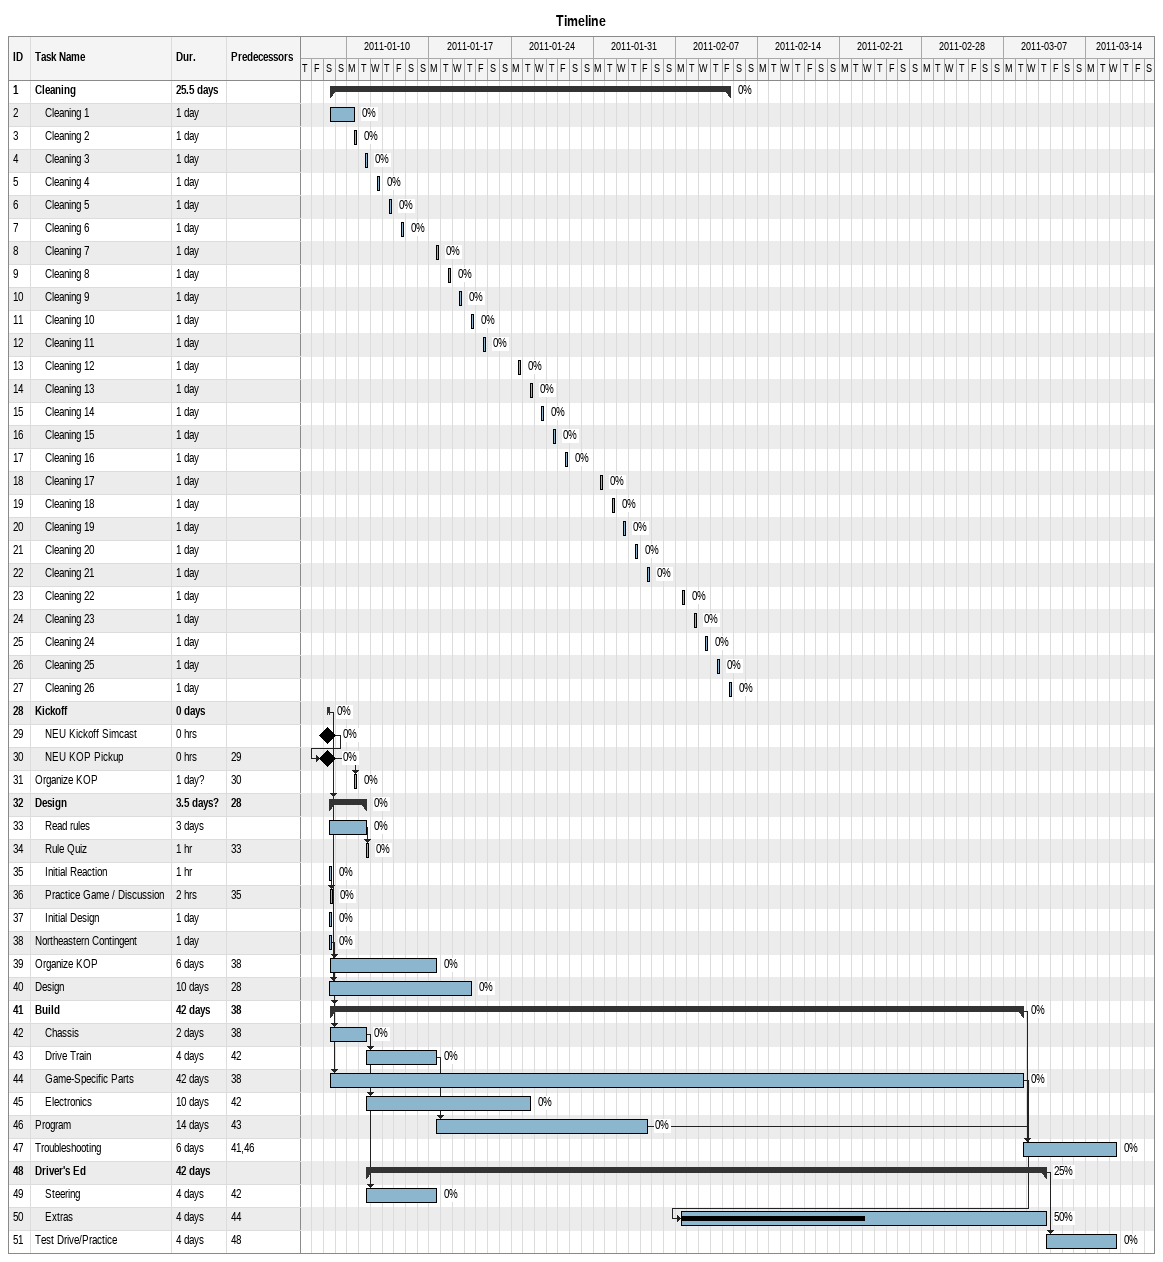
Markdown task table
Timeline

| ID | Level | Task | Duration | Start | Finish | Predecessors | % complete |
|---|---|---|---|---|---|---|---|
| 1 | 1 | **Cleaning** | 25.5d | 2011-01-08 | 2011-02-11 |  | 0 |
| 2 | 2 | Cleaning 1 | 1d | 2011-01-08 | 2011-01-10 |  | 0 |
| 3 | 2 | Cleaning 2 | 1d | 2011-01-10 | 2011-01-10 |  | 0 |
| 4 | 2 | Cleaning 3 | 1d | 2011-01-11 | 2011-01-11 |  | 0 |
| 5 | 2 | Cleaning 4 | 1d | 2011-01-12 | 2011-01-12 |  | 0 |
| 6 | 2 | Cleaning 5 | 1d | 2011-01-13 | 2011-01-13 |  | 0 |
| 7 | 2 | Cleaning 6 | 1d | 2011-01-14 | 2011-01-14 |  | 0 |
| 8 | 2 | Cleaning 7 | 1d | 2011-01-17 | 2011-01-17 |  | 0 |
| 9 | 2 | Cleaning 8 | 1d | 2011-01-18 | 2011-01-18 |  | 0 |
| 10 | 2 | Cleaning 9 | 1d | 2011-01-19 | 2011-01-19 |  | 0 |
| 11 | 2 | Cleaning 10 | 1d | 2011-01-20 | 2011-01-20 |  | 0 |
| 12 | 2 | Cleaning 11 | 1d | 2011-01-21 | 2011-01-21 |  | 0 |
| 13 | 2 | Cleaning 12 | 1d | 2011-01-24 | 2011-01-24 |  | 0 |
| 14 | 2 | Cleaning 13 | 1d | 2011-01-25 | 2011-01-25 |  | 0 |
| 15 | 2 | Cleaning 14 | 1d | 2011-01-26 | 2011-01-26 |  | 0 |
| 16 | 2 | Cleaning 15 | 1d | 2011-01-27 | 2011-01-27 |  | 0 |
| 17 | 2 | Cleaning 16 | 1d | 2011-01-28 | 2011-01-28 |  | 0 |
| 18 | 2 | Cleaning 17 | 1d | 2011-01-31 | 2011-01-31 |  | 0 |
| 19 | 2 | Cleaning 18 | 1d | 2011-02-01 | 2011-02-01 |  | 0 |
| 20 | 2 | Cleaning 19 | 1d | 2011-02-02 | 2011-02-02 |  | 0 |
| 21 | 2 | Cleaning 20 | 1d | 2011-02-03 | 2011-02-03 |  | 0 |
| 22 | 2 | Cleaning 21 | 1d | 2011-02-04 | 2011-02-04 |  | 0 |
| 23 | 2 | Cleaning 22 | 1d | 2011-02-07 | 2011-02-07 |  | 0 |
| 24 | 2 | Cleaning 23 | 1d | 2011-02-08 | 2011-02-08 |  | 0 |
| 25 | 2 | Cleaning 24 | 1d | 2011-02-09 | 2011-02-09 |  | 0 |
| 26 | 2 | Cleaning 25 | 1d | 2011-02-10 | 2011-02-10 |  | 0 |
| 27 | 2 | Cleaning 26 | 1d | 2011-02-11 | 2011-02-11 |  | 0 |
| 28 | 1 | **Kickoff** | 0d | 2011-01-08 | 2011-01-08 |  | 0 |
| 29 | 2 | NEU Kickoff Simcast | 0h | 2011-01-08 | 2011-01-08 |  | 0 |
| 30 | 2 | NEU KOP Pickup | 0h | 2011-01-08 | 2011-01-08 | 29 | 0 |
| 31 | 1 | Organize KOP | 1d? | 2011-01-10 | 2011-01-10 | 30 | 0 |
| 32 | 1 | **Design** | 3.5d? | 2011-01-08 | 2011-01-11 | 28 | 0 |
| 33 | 2 | Read rules | 3d | 2011-01-08 | 2011-01-11 |  | 0 |
| 34 | 2 | Rule Quiz | 1h | 2011-01-11 | 2011-01-11 | 33 | 0 |
| 35 | 2 | Initial Reaction | 1h | 2011-01-08 | 2011-01-08 |  | 0 |
| 36 | 2 | Practice Game / Discussion | 2h | 2011-01-08 | 2011-01-08 | 35 | 0 |
| 37 | 2 | Initial Design | 1d | 2011-01-08 | 2011-01-08 |  | 0 |
| 38 | 1 | Northeastern Contingent | 1d | 2011-01-08 | 2011-01-08 |  | 0 |
| 39 | 1 | Organize KOP | 6d | 2011-01-08 | 2011-01-17 | 38 | 0 |
| 40 | 1 | Design | 10d | 2011-01-08 | 2011-01-20 | 28 | 0 |
| 41 | 1 | **Build** | 42d | 2011-01-08 | 2011-03-08 | 38 | 0 |
| 42 | 2 | Chassis | 2d | 2011-01-08 | 2011-01-11 | 38 | 0 |
| 43 | 2 | Drive Train | 4d | 2011-01-11 | 2011-01-17 | 42 | 0 |
| 44 | 2 | Game-Specific Parts | 42d | 2011-01-08 | 2011-03-08 | 38 | 0 |
| 45 | 2 | Electronics | 10d | 2011-01-11 | 2011-01-25 | 42 | 0 |
| 46 | 1 | Program | 14d | 2011-01-17 | 2011-02-04 | 43 | 0 |
| 47 | 1 | Troubleshooting | 6d | 2011-03-08 | 2011-03-16 | 41, 46 | 0 |
| 48 | 1 | **Driver's Ed** | 42d | 2011-01-11 | 2011-03-10 |  | 25 |
| 49 | 2 | Steering | 4d | 2011-01-11 | 2011-01-17 | 42 | 0 |
| 50 | 2 | Extras | 4d | 2011-02-07 | 2011-03-10 | 44 | 50 |
| 51 | 1 | Test Drive/Practice | 4d | 2011-03-10 | 2011-03-16 | 48 | 0 |
